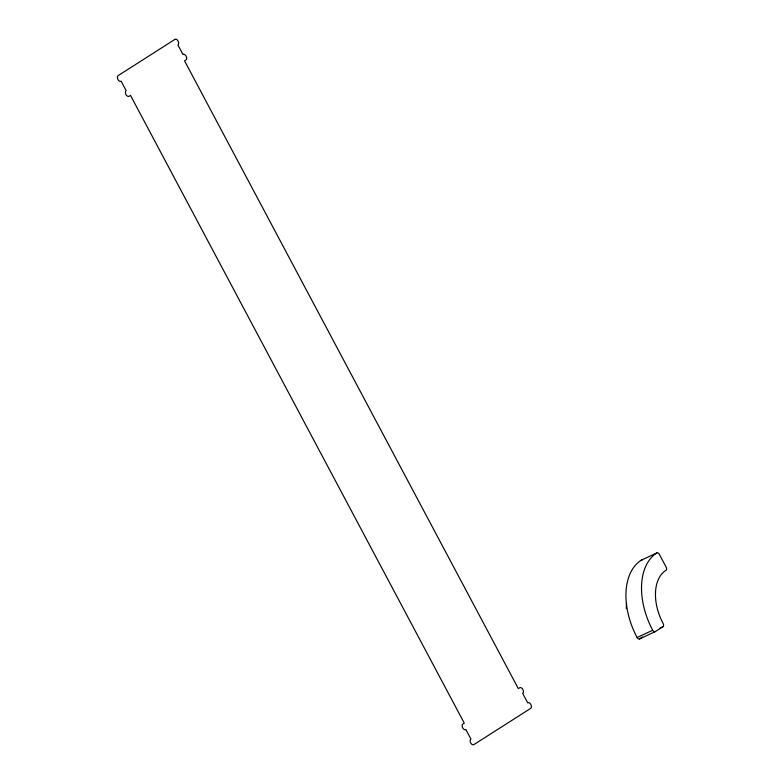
<?xml version="1.0" encoding="UTF-8"?>
<svg xmlns="http://www.w3.org/2000/svg" width="784" height="784" viewBox="0 0 784 784"><rect width="100%" height="100%" fill="white"/><g stroke="black" fill="none" stroke-linecap="round" stroke-linejoin="round"><path stroke-width="1.18" d="M626.24 608.609L626.543 602.974M639.636 638.891L655.228 631.62L662.99 626.671A2.528 1.597 65 0 0 663.156 623.574A43.659 27.479 65 0 1 665.988 570.252A2.528 1.597 65 0 0 666.155 567.155L659.334 554.337A2.528 1.597 65 0 0 656.796 552.965L641.204 560.237A63.279 39.817 65 0 0 637.098 637.519A2.528 1.597 65 0 0 639.636 638.891L642.547 637.039M637.098 637.519L652.69 630.248A2.528 1.597 65 0 0 655.228 631.62M659.873 628.121L662.99 626.671M652.69 630.248A63.279 39.817 65 0 1 656.796 552.965M641.204 560.237A2.528 1.597 65 0 1 642.037 560.109M174.93 39.386L118.168 75.607A3.165 1.989 65 0 0 117.963 79.468A3.165 1.989 65 0 0 121.128 81.183L126.165 90.66A3.165 1.989 65 0 0 125.959 94.521A3.165 1.989 65 0 0 129.135 96.236L130.487 95.374L464.265 723.122L462.913 723.985A3.165 1.989 65 0 0 462.707 727.856A3.165 1.989 65 0 0 465.882 729.561L470.919 739.038A3.165 1.989 65 0 0 470.714 742.909A3.165 1.989 65 0 0 473.889 744.614L530.65 708.393A3.165 1.989 65 0 0 530.856 704.532A3.165 1.989 65 0 0 527.691 702.817L522.654 693.34A3.165 1.989 65 0 0 522.85 689.479A3.165 1.989 65 0 0 519.684 687.764L518.332 688.626L184.554 60.878L185.906 60.015A3.165 1.989 65 0 0 186.102 56.144A3.165 1.989 65 0 0 182.937 54.439L177.899 44.962A3.165 1.989 65 0 0 178.105 41.091A3.165 1.989 65 0 0 174.93 39.386"/></g></svg>
